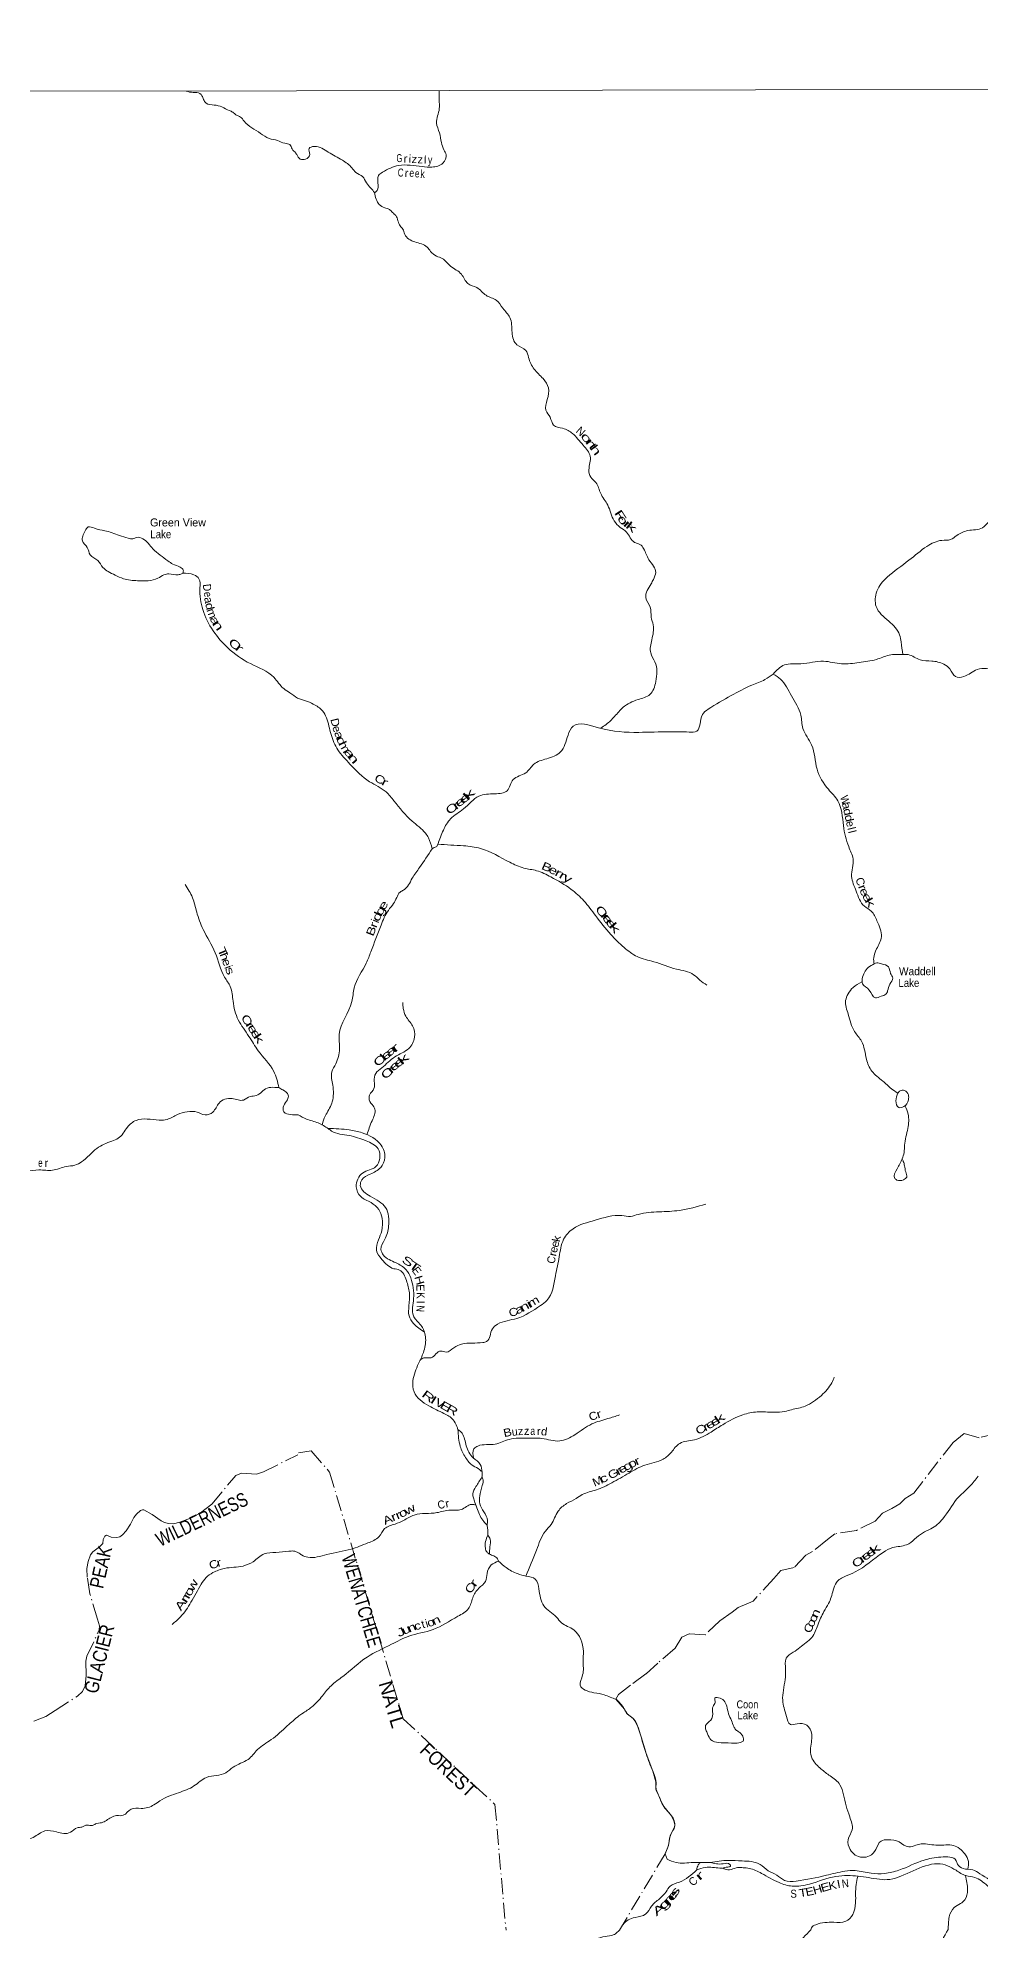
# Model space of a CAD drawing. Header units: feet. Extents: x 0 to 246606, y 183576 to 368785.
# Drawn here: x 24108 to 47654, y 321479 to 368785 of the extents above; entities that cross this region are included whole.
import ezdxf
from ezdxf.enums import TextEntityAlignment as Align

# ---------------------------------------------------------------- set-up
doc = ezdxf.new("R2010")
doc.units = ezdxf.units.FT
doc.header["$LTSCALE"] = 80
doc.linetypes.add('DOT_DASHED', pattern=[7.7, 5, -1.2, 0.3, -1.2])
for name, color, linetype, lineweight in [('39', 7, 'Continuous', 13), ('4', 7, 'Continuous', 13), ('41', 7, 'Continuous', 13), ('44', 7, 'DOT_DASHED', 13)]:
    doc.layers.add(name, color=color, linetype=linetype, lineweight=lineweight)

msp = doc.modelspace()

# ---------------------------------------------------------------- linework, layer by layer
at = {"layer": '39'}
msp.add_line((39782.97, 323384.68), (39830.89, 323253.97), dxfattribs=at)
for points in [[(27810.39, 367455.69), (27989.87, 367420.12), (28080.74, 367419.85), (28209.68, 367336.55), (28247.72, 367245.43), (28314.03, 367154.22), (28513.76, 367105.1), (28709.47, 367060.04), (28890.88, 366966.47), (28977.57, 366927.79), (29058.11, 366862.84), (29173, 366805.87), (29263.5, 366702.46), (29672.33, 366397.89), (29889.96, 366269.84), (30095.74, 366218.67), (30281.27, 366149.37), (30402.31, 366116.65), (30460.49, 366009.29), (30553.01, 365905.87), (30577.22, 365865.21)], [(34139.37, 367465.74), (34139.72, 367170.38), (34139.32, 367018.84), (34070.5, 366656.38), (34141.81, 366410.7), (34190.89, 366166.79), (34253.46, 365983.64), (34309.31, 365861.04), (34230.72, 365656.06), (33955.05, 365555.91), (33712.56, 365565.24), (33120.38, 365594.8), (32718.22, 365424.49), (32622.14, 365342.57), (32610.62, 365097.96), (32561.8, 364941.82), (32521.81, 364914.78)], [(30575.65, 365867.18), (30664.37, 365756.47), (30793.7, 365751.9), (30903.5, 365872.37), (30885.79, 366017.64), (31014.51, 366069.63), (31365.48, 365928.19), (31717.09, 365728.17), (31953.48, 365534.9), (32053.66, 365422.91), (32222.45, 365317.76), (32317.09, 365157.21), (32425.5, 365031.17), (32521.69, 364915.09)], [(54479.46, 365426.31), (54149.95, 365072.98), (53857.28, 364863.52), (53623.32, 364642.62), (53359.6, 364370.86), (53155.32, 363831.06), (52883.78, 363534.97), (52649.31, 363360.53), (52535.82, 363207.69), (52412.65, 363014.32), (52179.01, 362763.12), (52086.65, 362523.64), (51926.5, 362200.54), (51696.94, 362133.24), (51562.29, 361881.15), (51576.12, 361721.69), (51603.72, 361408.84), (51575.12, 361250.91), (51477.04, 361166.94), (51392.64, 360937.66), (51241.24, 360552.02), (51118.51, 360318.26), (51088.52, 360101.72), (50993.61, 359910.7), (50832.42, 359684.57), (50740.77, 359566.33), (50493.23, 359292.74), (50361.4, 359153.83), (50210.25, 358933.88), (50054.94, 358723.98), (49940.31, 358488.29), (49825.08, 358309.16), (49693.25, 358170.25), (49543.42, 358014.97), (49355.99, 357598.61), (49143.87, 357412.31), (48970.54, 357188.06), (48615.77, 357119.33), (48378.57, 357011.53), (48207.78, 356926.73), (48001.15, 356793.02), (47865.03, 356678.31), (47710.98, 356539.14), (47346.15, 356466.25), (47070.7, 356345.89), (46910.21, 356243.02), (46700.35, 356222.42), (46324.23, 356072.62), (45875.47, 355726), (45332.61, 355301.51), (45073.78, 354951.01), (45055.66, 354568.93), (45368.65, 354202.78), (45641.01, 353858.39), (45677.23, 353683.03), (45723.01, 353370.38)], [(32521.69, 364915.09), (32637.98, 364619.42), (32774.19, 364538.14), (32891.84, 364493.03), (32971.43, 364417.16), (33051, 364343.32), (33160.85, 364083.94), (33230.36, 364005.94), (33276.23, 363873.12), (33528.76, 363682.06), (33837.15, 363556.29), (33923.17, 363446.16), (34069.87, 363328.64), (34211.92, 363267.64), (34422.04, 363076.09), (34692.85, 362875.13), (34854.93, 362642.62), (35078.2, 362542.15), (35308.54, 362348.81), (35564.37, 362226.48), (35726.12, 362024.27), (35902.31, 361793.94), (35956.84, 361418.76), (36077.28, 361113.03), (36303.01, 360972.18), (36371.59, 360793.14), (36510.02, 360505.81), (36732.77, 360265.91), (36866.55, 360035.09), (36837.35, 359743.81), (36801.86, 359474.68), (36908.78, 359300.12), (36995.78, 359099.08), (37220.79, 359024.89), (37470.69, 358890.37), (37730.3, 358604.43), (37913.09, 358323.66), (37878.32, 357987.86), (37922.69, 357806.53), (38051.45, 357666.58), (38171.52, 357395.19), (38348.36, 357104.26), (38510.13, 356712.12), (38661.37, 356548.18), (38818.19, 356428.76), (39020.92, 356172.47), (39152.79, 356119.43), (39244.81, 356015.43), (39379.08, 355738.14), (39548.17, 355416.81), (39489.38, 355248.44), (39434, 355138.69), (39330.77, 354969.8), (39300.39, 354789.63), (39412.01, 354552.5), (39434.9, 354302.22), (39483.41, 354110.83), (39449.05, 353736.65), (39422.27, 353409.02), (39527.71, 353183.94), (39549.13, 352693.21), (39401.1, 352370.25), (39105.55, 352241.58), (38729.88, 352049.36), (38520.23, 351820.65), (38306.25, 351620.18), (38177.93, 351530.64)], [(27729.15, 355405.07), (27741.54, 355481.89), (27665.06, 355552.9), (27481.57, 355628.27), (27358.69, 355711.55), (26984.18, 356014), (26732.66, 356263.5), (26575.27, 356296.32), (26480.24, 356262.21), (26367.21, 356274.68), (26145.34, 356346.11), (25780.28, 356464.48), (25522.02, 356523.89), (25368.69, 356560.74), (25293.63, 356463.88), (25220.04, 356211.28), (25342.62, 356043.05), (25414.68, 355864.86), (25605.99, 355718.68), (25734.61, 355546.39), (25863.48, 355442.87), (26040.86, 355353.36), (26246.5, 355263.77), (26601.72, 355214.19), (27108.78, 355277.44), (27258.5, 355359.92), (27383.78, 355383.83), (27615.93, 355364.95), (27696.78, 355386.96), (27729.15, 355405.07)], [(27729.22, 355405.53), (28007.65, 355361.79), (28134.52, 355262.31), (28157.94, 355033.7), (28230.72, 354491.45), (28487.32, 353964.85), (28853.31, 353537.03), (29419.32, 353140.99), (30005.71, 352799.5), (30251.06, 352515.63), (30408.18, 352407.98), (30595.54, 352280.76)], [(45723.01, 353370.38), (45379.8, 353352.29), (45059.77, 353245.56), (44630.33, 353169.91), (44190.35, 353134.54), (43741.19, 353202.11), (43176.3, 353137.01), (42764.53, 353108.03), (42482.16, 352880.51)], [(50530.41, 353372.31), (50120.2, 353210.83), (49846.32, 353132.93), (49587.18, 352998.61), (49431.27, 352845.28), (49134.52, 352827.73), (48880.86, 352935.94), (48699.98, 352851.01), (48439.15, 352686.38), (48183.23, 352816.78), (48026.28, 352948.33), (47581.42, 352991.7), (47243.92, 352818.1), (47035.87, 352817.73), (46894.45, 353008.05), (46745.7, 353127.56), (46443.87, 353206.93), (46152.66, 353237.93), (45856.37, 353365.85), (45722.61, 353370.36)], [(42482.16, 352880.51), (42277.6, 352742.78), (41949.83, 352603.64), (41433.52, 352341.1), (40857.43, 352001.09), (40715.46, 351866.11), (40570.41, 351454.28), (40380.77, 351431.89), (39889.85, 351438.37), (39124.43, 351423.5), (38119.28, 351537.21), (37480.55, 351576.33), (37355.67, 351354.66), (37168.3, 350932.25), (36822.69, 350762.59), (36496.95, 350623.47), (36299.27, 350409.05), (35983.91, 350243.78), (35835.4, 349965.27), (35527.18, 349886.96), (35129.86, 349829.86), (34747.5, 349508.25), (34418.86, 349262.01), (34242.12, 348979.13), (34107.23, 348632.66)], [(42482.16, 352880.51), (42667.36, 352751.31), (42938.46, 352336.19), (43171.89, 351853.96), (43226.01, 351517.16), (43442.51, 351107.47), (43578.28, 350502.89), (43860.42, 349998.99), (44097.79, 349714.81), (44237.8, 349092.1), (44368.68, 348566.26), (44477.03, 348258.37), (44443.34, 347821.56), (44556.35, 347455.13), (44760.38, 347077.62), (44933.41, 346954.35), (45075.41, 346709.48), (45184.71, 346312.7), (45066.78, 346008.27), (44994.42, 345787.21), (45002.1, 345635.76)], [(30595.54, 352280.76), (30990.46, 352130.04), (31220.53, 351960.95), (31319.33, 351790.34), (31434.97, 351367.37), (31604.68, 350987.45), (31907.46, 350631.29), (32399.01, 350190.42), (32809.8, 349934.5), (33006.14, 349708.45), (33459.97, 349206.53), (33792.5, 348901.22), (33866.43, 348788.92), (33960.27, 348515.21)], [(33960.27, 348515.21), (33646.16, 348044.87), (33463.23, 347774.04), (33244.2, 347478.55), (33157.86, 347431.09), (33074.5, 347292.73), (32997.34, 347142.33), (32865.84, 346973.12), (32685.97, 346605.34), (32428.52, 345937.64), (32314.39, 345655.48), (32014.01, 345035.78), (31955.08, 344691.62), (31636.65, 343871.68), (31646.63, 343506.09), (31551.64, 343135.25), (31456.81, 342936.15), (31476.55, 342603), (31464.82, 342190.68), (31314.68, 341875.78), (31229.96, 341676.8), (31215.34, 341601.29)], [(34105.58, 348629.99), (34062.8, 348560.84), (34010.46, 348544.08), (33960.27, 348515.21)], [(34105.58, 348629.99), (34423.89, 348605.41), (34747.29, 348586.9), (35170.19, 348519.03), (35899.05, 348175.85), (36252.09, 348030.4), (36569.93, 347965.36), (36929.15, 347807.85), (37437.47, 347498.5), (37749.59, 347213.16), (38044.45, 346842.77), (38425.24, 346370.31), (38755.95, 346046.8), (39083.62, 345818.21), (39501.14, 345687.64), (40066.68, 345504.23), (40494.38, 345365.69), (40653.4, 345230.13), (40822.4, 345104.78)], [(27792.38, 347618.17), (27970.93, 347290.01), (28076.68, 346931.71), (28240.7, 346492.35), (28539.52, 345913.03), (28775.62, 345301.54), (28916.13, 345066.52), (28985.52, 344704.29), (29117.12, 344232.66), (29382.21, 343823.34), (29613.15, 343464.68), (30001.04, 342947.8), (30132.87, 342542.91)], [(45002.1, 345635.76), (44859.68, 345543.2), (44709.15, 345264.66), (44716.55, 345139.48), (44881.87, 344981.76), (45035.49, 344783.5), (45178.46, 344825.55), (45299.12, 344875.43), (45342.63, 344962.82), (45399.42, 345129.15), (45472.54, 345279.51), (45416.73, 345398.07), (45360.4, 345565.12), (45192, 345633.9), (45070.53, 345658.77), (45002.1, 345635.76)], [(44699.79, 345183.21), (44477.16, 345047.82), (44355.71, 344882.77), (44292.86, 344716.36), (44357.08, 344379.68), (44515.28, 343943.06), (44689.56, 343702.6), (44813.56, 343253.46), (44948.08, 342953.96), (45219.39, 342706.54), (45437.59, 342515.08), (45596.34, 342403.76)], [(32331.87, 341369.37), (32459.74, 341713.17), (32529.32, 342004.92), (32490.1, 342083.27), (32389.51, 342233.65), (32398.28, 342357), (32505.64, 342517.85), (32515.76, 342703.85), (32550.1, 342892.15), (32700.06, 343035.31), (33028.37, 343311.85), (33375.59, 343519.92), (33520.01, 343802.42), (33472.56, 344082.73), (33300.24, 344329.26), (33239.63, 344518.49), (33225.86, 344671.89)], [(30132.87, 342542.91), (29761.14, 342489.39), (29633.52, 342374.48), (29492.02, 342332.42), (29415.24, 342320.51), (29249.35, 342232), (28960.73, 342269.24), (28635.22, 342154.91), (28480.96, 341930.86), (28284.84, 341860.64), (28087.19, 341927.96), (27840.87, 341936.77), (27598.33, 341872.75), (27341.44, 341748.11), (27141.47, 341730.49), (26561.91, 341722.06), (26345.25, 341552.8), (26118.1, 341274.35), (25958.33, 341204.03), (25584.12, 341023.09), (25201.28, 340684.43), (25033.39, 340601.99), (24815.2, 340570.27), (24475.62, 340476.2), (24136.41, 340483.25), (23829.41, 340461.9), (23611.29, 340452.42), (23349.69, 340137.67), (23102.68, 339952.32), (22983.74, 340007.27), (22976.4, 340215.61), (22794.92, 340286.93), (22562.77, 340305.81), (22067.45, 340135.34), (21683.36, 340015.11)], [(30610.53, 341862.74), (30422.02, 341867.57), (30257.93, 341935.79), (30250.42, 342093.57), (30343.82, 342238.92), (30366.45, 342356.16), (30225.55, 342483.99), (30132.87, 342542.91)], [(45596.34, 342403.76), (45549.91, 342213.3), (45622.4, 342046.44), (45743.39, 342066.01), (45860.71, 342239.1), (45859.4, 342360.32), (45761.24, 342472.33), (45658.32, 342463.07), (45596.34, 342403.76)], [(45772.12, 342095.27), (45854.47, 341879.39), (45846.17, 341523.68), (45765.87, 341100.48), (45753.64, 340922.54), (45706.91, 340760.36)], [(30610.53, 341862.74), (30821.06, 341756.95), (31110.97, 341659.27), (31371.08, 341514.76)], [(31361.68, 341519.98), (31890.52, 341486.39), (32212.48, 341413.31), (32688.52, 341099.56), (32778.63, 340797.52), (32674.29, 340543.76), (32415.46, 340381.16), (32202.89, 340237.28), (32166.05, 340093.41), (32415.37, 339825.53), (32798.16, 339543.02), (32871.84, 339077.14), (32778.38, 338750.77), (32680.09, 338499.1), (32740.18, 338358.35), (33059.44, 338159.98), (33303.61, 337995.09), (33486.27, 337538.54), (33497.26, 337267.92), (33493.82, 336835.5), (33549.35, 336743.19), (33739.7, 336511.01), (33768.83, 336432.54)], [(33768.83, 336432.54), (33495.9, 336641.56), (33382.71, 336836.24), (33382.09, 337082.73), (33390.67, 337412.17), (33316.64, 337722.47), (33146.2, 337981.15), (33000.39, 338015.84), (32707.03, 338246.85), (32569.26, 338473.58), (32620.95, 338738.85), (32699.38, 338959.99), (32708.07, 339279.32), (32624.91, 339498.6), (32435.26, 339666.14), (32175.06, 339818.72), (32065.39, 340061.94), (32223.28, 340407.24), (32556.89, 340566.65), (32651.62, 340773.83), (32610.69, 341011.78), (32309.58, 341212.38), (31883.96, 341344.88), (31448.48, 341455.04), (31371.08, 341514.76)], [(45707.38, 340759.21), (45576.29, 340508.32), (45516.11, 340281.33), (45571.19, 340231.45), (45738.76, 340239.44), (45820.87, 340305.04), (45793.23, 340434.04), (45765.32, 340587.27), (45733.88, 340693.99), (45706.91, 340760.36)], [(40802.4, 339631.06), (40139.53, 339471.9), (39634.9, 339437.81), (39110.4, 339373.18), (38917.03, 339322.47), (38702.68, 339344.25), (38035.34, 339225.44), (37484.12, 339015.03), (37246.59, 338749.64), (37136.18, 338309.92), (37040.22, 337840.07), (36828.71, 337221.38), (36664.46, 337092.2), (36076.04, 336772.26), (35596.79, 336631.38), (35464.77, 336510.65), (35322.71, 336195.84), (35230.07, 336170.53), (34697.22, 336130.05), (34504.26, 336040.95), (34307.5, 335929.58), (34173.89, 335956.33), (34055.47, 335886.27), (33937.32, 335789.95), (33755.57, 335785.84), (33655.79, 335724.09)], [(33768.83, 336432.54), (33796.8, 336273.25), (33742, 335921.05), (33621.74, 335644.88), (33480.97, 335210.88), (33510.19, 334934.41), (33877.52, 334587.07), (34255.29, 334395.43), (34485.22, 334240.48), (34577.95, 334069.8), (34602.97, 333997.36)], [(36300.27, 330328.29), (36568.47, 330981.16), (36791.65, 331454.5), (36933.25, 331623.83), (37109.49, 331953.17), (37321.57, 332143.52), (37556.53, 332271.49), (37713.05, 332368.26), (38063.25, 332487.45), (38447.19, 332661.59), (38880.87, 332907.02), (39278.7, 333105.56), (39733.64, 333252.23), (39937.76, 333430.36), (40147.51, 333648.96), (40514.17, 333740.06), (40930.24, 333932.75), (41221.17, 334115.92), (41725.52, 334364.18), (42084.32, 334434.98), (42500.53, 334425.63), (42770.98, 334446.92), (42940.21, 334489.28), (43278.61, 334578.03), (43685.77, 334847.4), (43945, 335161.54), (44010.09, 335307.76)], [(34602.97, 333997.36), (34664.07, 333573.76), (34796.37, 333292.41), (34984.38, 333090.51), (35153.14, 332987.38), (35212.39, 332925.43)], [(35212.39, 332925.43), (35163.83, 333120.86), (34986.29, 333288.53), (34811.36, 333589.59), (34709.05, 333899.57), (34602.97, 333997.36)], [(35001.35, 333270.25), (35006.08, 333515.06), (35102.31, 333582.84), (35536.12, 333628.24), (35884.3, 333747.41), (36350.57, 333779.04), (36702.14, 333770.96), (37147.19, 333709.41), (37527.3, 333865.32), (37954.66, 334134.92), (38353.2, 334266.79), (38641.06, 334359)], [(35201.62, 332800.03), (35054.63, 332568.01), (34975.81, 332383.24), (34990.95, 332290.47), (35030.58, 332173.74), (35097.14, 331994.68), (35249.88, 331691.34), (35333.62, 331605.43)], [(35333.53, 331605.52), (35344.55, 331716.68), (35251.25, 331939.88), (35156.24, 332134.77), (35152.07, 332334.75), (35213.93, 332594.09), (35228.26, 332763.97), (35201.82, 332800.95)], [(35212.39, 332925.43), (35212.82, 332885.02), (35213.17, 332852.7), (35201.62, 332800.03)], [(47608.02, 332829.61), (47394.6, 332576.61), (47066.84, 332249.57), (46718.57, 331762.66), (46422.32, 331510.74), (46211.33, 331407.29), (45814.52, 331113.79), (45471.88, 331043.17), (45226.74, 330923.17), (44531.05, 330434.29), (44287.75, 330330.46), (44063.23, 330170.28), (43982.48, 329977.41), (43866.88, 329644.72), (43749.84, 329445.37), (43597.94, 329106.2), (43445.72, 328797.33), (43303.68, 328668.41), (42985.08, 328428.35), (42808.95, 328276.81), (42791.77, 327995.76), (42780.34, 327743.07), (42719.25, 327225.12), (42814.45, 326824.14), (42913.57, 326623.23), (43081.07, 326637.28), (43319.77, 326605.68), (43445.47, 326374.77), (43413.37, 325978.39), (43460.12, 325762.73), (43683.05, 325506.68), (43903.02, 325337.47), (44151.86, 325114.03), (44235.34, 324864.46), (44394.76, 324314.7), (44454.83, 323988.07), (44354.45, 323742.44), (44407.61, 323494.53), (44532.31, 323356.55), (44890.08, 323334.4), (45043.91, 323493.77), (45176.95, 323707.45), (45352.37, 323737.75), (45627.66, 323684.35), (45869.37, 323559.84), (46050.67, 323606.37), (46183.69, 323634.17), (46602.19, 323600.59), (46988.04, 323596.95), (47271.11, 323384.02), (47362.01, 323195.14), (47346.08, 323003.92)], [(35055.51, 332105.26), (34948.32, 332122.28), (34685.1, 331991.96), (34416.56, 331980.79), (34079.92, 331916.3), (33514.95, 331857.27), (33245.72, 331722.84), (33034.6, 331631.51), (32773.23, 331517.38), (32629.96, 331315.7), (32354.9, 331158.98), (31936.4, 331004.65), (31329.81, 330872.4), (30851.85, 330800.23), (30699.72, 330859.09), (30622.72, 330915.98)], [(35354.47, 331357.15), (35295.59, 331196.85), (35291.33, 331029.1), (35332.83, 330926.54), (35395.96, 330878.77)], [(35333.62, 331605.43), (35350.95, 331496.52), (35355.55, 331444.04), (35354.47, 331357.15)], [(35395.96, 330878.77), (35404.09, 331062.73), (35408.13, 331250.68), (35354.47, 331357.25)], [(27462.21, 329121.14), (27670.87, 329312.68), (27934.67, 329675.96), (28190.7, 330128.26), (28310.42, 330293.76), (28484.52, 330416.63), (28769.61, 330522.99), (29234.25, 330582.31), (29485.03, 330690.8), (29764.37, 330884.15), (30055.28, 330921.73), (30378.47, 330951.12), (30495.61, 330956.85), (30622.72, 330915.98)], [(35619.73, 330706.98), (35439.24, 330610.54), (35332.5, 330393.12), (35292.17, 330198.69), (35124.35, 330025.02), (34975.41, 329786.91), (34869.23, 329516.97), (34604.64, 329326.02), (33982.02, 328993.56), (33377.81, 328826.99), (32947.69, 328626.05), (32335.04, 328305.83), (31726.16, 327821.99), (31433.73, 327590.31), (31222.28, 327341.38), (30948.6, 327057.39), (30724.06, 326899.23), (30629.87, 326839.05)], [(35395.96, 330878.77), (35444.68, 330857.11), (35552.29, 330805.81), (35622.06, 330703.57)], [(35622.06, 330703.57), (35809.63, 330542.07), (36096.07, 330391.81), (36302.79, 330327.51)], [(36302.79, 330327.51), (36537.91, 330253.43), (36627.34, 330014.03), (36753.14, 329585.11), (37065.2, 329305.83), (37196, 329163.88), (37496.85, 328987.52), (37738.99, 328446.8), (37733.5, 328206.3), (37721.07, 327858.63), (37659.17, 327603.34), (38002.57, 327415.34), (38261.68, 327363.77), (38411.83, 327300.84), (38555.77, 327255.74)], [(38555.77, 327255.74), (38762.37, 327011.9), (38828.26, 326895.47), (38993.34, 326759.98), (39115.04, 326524.98), (39307.66, 325892.77), (39480.23, 325436.1), (39558.01, 325152.11), (39553.54, 325004.56), (39638.47, 324807.53), (39698.72, 324652.65), (39942.49, 324336.22), (40023.97, 324084.59), (39913.38, 323848.95), (39857.72, 323577.56), (39784.98, 323390.84), (39782.97, 323384.68)], [(41720.88, 326330.69), (41728.28, 326205.5), (41662.02, 326168.37), (41361.1, 326162.89), (40927.99, 326240.75), (40841.62, 326383.21), (40802.12, 326487.82), (40790.87, 326594.77), (40920.77, 326725.58), (40968.87, 326948.39), (40967.88, 327041.32), (41023.32, 327145), (41028.71, 327207.7), (41025.84, 327286.46), (41112.67, 327289.48), (41246.73, 327220.31), (41320.94, 327081.75), (41367.46, 326888.32), (41439.99, 326717.41), (41500.17, 326568.59), (41547.47, 326490.33), (41632.95, 326430.7), (41694.17, 326372.81), (41720.88, 326330.69)], [(19397.61, 326377.83), (19462.32, 325835.6), (19586.18, 325459.05), (19757.08, 325252.26), (19808.97, 325080.19), (19842.5, 324855.59), (20019.64, 324699.34), (20547.83, 324455.1), (20962.87, 324195.01), (21716.47, 323741.79), (22132.03, 323627.32), (22321.7, 323586.32), (22531.73, 323593.8), (22897.36, 323633.18), (23200.17, 323610.05), (23640.67, 323695.74), (23992.39, 323797.86), (24283.74, 323960.84), (24570.39, 323935.73), (24923.73, 323926.61), (25089.71, 324041.41), (25208.91, 324057.24), (25342.36, 324107.42), (25469.53, 324094.91), (25548.42, 324135.13), (25701.99, 324165.02), (25938.72, 324299.84), (26076.18, 324341.92), (26243.82, 324351.54), (26436.2, 324506.71), (26686.64, 324522.16), (27010.04, 324612.24), (27159.83, 324714.95), (27624.98, 324915.85), (28009.24, 325084.62), (28325, 325298.09), (28801.95, 325411.98), (28986.22, 325555.04), (29360.46, 325746.09), (29595.57, 325992.15), (29941.76, 326243.96), (30340.77, 326586.63), (30629.87, 326839.05)], [(39830.89, 323253.97), (40054, 323169.66), (40486.26, 323170.59), (40700.38, 323171.03), (40908.58, 323171.92)], [(40659.98, 323170.57), (40610.12, 323111.4), (40571.07, 322985.68)], [(40908.58, 323171.92), (41231.98, 323138.76), (41401.83, 323122.53), (41416.4, 323082.29), (41347.99, 323057.26), (41239.23, 323027.72), (41257.54, 323015.81), (41439.53, 322997.69), (41592.53, 323045.93), (41729.94, 323041.44), (41887.69, 323023.05), (42192.04, 322897.24), (42628.8, 322667.89), (42959.01, 322578.75), (43388.7, 322632.18), (44049.22, 322821.63), (44341.88, 322843.18), (44867.6, 322794.67), (45399.35, 322748.26), (45673.19, 322830.21), (46286.54, 323085.78), (46590.98, 323139.8), (46839.97, 323090.13), (47051.28, 322975.37), (47297.12, 322842.83), (47519.81, 322796.9), (47839.16, 322590.44), (48351.41, 322291.24), (48782.61, 322203.26), (49103.92, 322190.79), (49303.42, 322235.52), (49442.78, 322237.12), (49669.43, 322199.32), (49909.54, 322224.3), (50059.34, 322193.7), (50313.41, 322047.11), (50599.17, 321959.47), (50898.92, 321886.14), (51174.73, 321784.25), (51536.41, 321774.27), (51690.04, 321763.91), (51861.59, 321778.01), (52210.09, 321678.97), (52413.15, 321580.28), (52518.63, 321508.85)], [(40911.3, 323171.64), (41360.35, 323223.08), (41707.92, 323210.91), (42153.26, 323123.09), (42356.94, 322965.82), (42570.23, 322855.12), (42761.52, 322723.97), (43056.61, 322707.16), (43810.54, 322851.21), (44272.02, 322953.5), (44534.45, 322968.64), (44933.1, 322902.51), (45264.44, 322896.22), (45625.13, 322979.17), (46252.66, 323230.87), (46672.01, 323306.41), (47056.8, 323213.85), (47090, 323131.39), (47230.58, 323019.86), (47469.32, 322984.22), (47648.07, 322891.31), (48118.04, 322579.5), (48425.19, 322380.99), (48783.22, 322334.6), (49249.02, 322410.67), (49593.72, 322477.27), (49992.59, 322390.94), (50649.95, 322121.69), (51036.83, 322023.1), (51526.23, 321970.14), (51829.95, 321902.91), (52151.78, 321841.96), (52490.03, 321756.95), (52604.28, 321651.18), (52705.46, 321509.93)], [(40571.07, 322985.68), (40138.01, 322681.67), (39908.81, 322582.05), (39805.32, 322437.4), (39639.55, 322261.74), (39441.55, 322077.61), (39302.23, 321884.07), (39030.47, 321796.08), (38729.98, 321623.5), (38690.2, 321559.4), (38640.6, 321479.76)], [(40571.07, 322985.68), (40786.53, 323048.78), (41148.24, 323029.97), (41239.78, 323024.47)], [(44593.61, 322818.56), (44552.37, 322617.28), (44541.04, 322166.59), (44469.48, 321870.77), (44295.57, 321701.07), (43998.9, 321675.43), (43549.09, 321615.71), (43438.83, 321537.66), (43419.85, 321485.72)], [(47286.42, 322846.98), (47339.35, 322483.67), (47271.29, 322238.4), (47161.22, 322142.18), (47002.7, 322043.37), (46881.95, 321813.66), (46861.47, 321651.79), (46852.48, 321496.71)], [(35915.04, 319564.55), (36040.87, 319641.7), (36150.59, 319555.65), (36324.37, 319556.84), (36472.26, 319794.02), (36679.03, 319991.23), (36884.94, 320020.9), (37017.72, 320106.59), (37142.61, 320454.63), (37258.42, 320655.26), (37384.71, 320801.45), (37539.04, 320984.18), (37822.9, 321137.51), (38223.85, 321309.81), (38451.92, 321349.72), (38568.71, 321409.05), (38640.6, 321479.76)], [(43419.85, 321485.72), (43065.16, 321096.64), (42696.58, 320629.86), (42299.78, 320152.79), (42130.88, 319741.87), (42015.75, 319442.34), (41779.81, 319081.43), (41709.16, 318780.19), (41607.47, 318293.02), (41563.33, 317957.64), (41613.29, 317457.39), (41461.52, 316616.64), (41360.79, 316282.89), (41208.27, 315839.79), (41022.51, 315237), (40940.55, 314818.6), (40969.31, 314461.52), (40925.48, 313791.06), (40929.78, 313173.42), (40770.29, 312861.47), (40773.63, 312671.75), (40862.79, 312347.38), (40820.58, 312024.13), (40815.8, 311840.41), (40769.86, 311182.05), (40717.79, 310533.74), (40808.52, 310273.97), (40769.48, 309785.22), (40729.35, 308874.59), (40820.77, 308513.89), (41035.07, 308210.56), (41016.1, 307742.13), (41131.57, 307411.88), (41050.52, 307152.95), (40941.6, 306833.28), (40875.87, 306116.25), (40833.98, 305746.57), (40784.02, 305376.84), (40767.56, 305128.44), (40779.66, 304841.89), (40693.26, 304479.99), (40866.55, 303972.5), (40902.53, 303738.59), (40821.51, 303475.63), (40883.07, 303050.14), (41018.56, 302746.27), (41066.7, 302508.41), (41033.59, 302039.88), (41018.01, 301664.33), (40894.58, 301108.39), (40916.64, 300842.09), (40996.62, 300384.43), (40985.97, 299881.74), (40964.07, 299544.5), (40959.33, 299064.05), (40882.56, 298770.84), (40434.89, 298055.24), (40358.06, 297770.1), (40328.53, 297368.21), (40343.08, 297019.1), (40338.69, 296778.86), (40378.96, 296510.67), (40317.5, 296050.03), (40234.71, 295460.05), (40232.85, 295147.16), (40220.22, 294929.07)], [(46852.48, 321496.71), (46549.98, 320958.99), (46024.82, 320053.11), (45752.16, 319451.74), (45399.37, 318748.9), (45392.19, 318619.66), (45536.93, 318436.96), (45801.78, 318129.94), (45979.51, 317563.94), (46136, 317435.83), (46121.76, 317159.19), (45916.02, 316814.63), (45871.02, 316602.38)]]:
    msp.add_spline(points, degree=3, dxfattribs=at)
at = {"layer": '4'}
for points in [[(0, 367439.54), (30573.51, 367460.56), (61146.96, 367523.65), (91720.3, 367628.78), (122293.47, 367775.98), (152869.71, 367965.22), (183439.05, 368196.52), (214011.34, 368469.87), (244583.23, 368785.28)], [(0, 183577.08), (0, 367439.54), (30573.51, 367460.56), (61146.96, 367523.65), (91720.3, 367628.78), (122293.47, 367775.98), (152869.71, 367965.22), (183439.05, 368196.52), (214011.34, 368469.87), (244583.23, 368785.28)]]:
    msp.add_lwpolyline(points, dxfattribs=at)
at = {"layer": '44'}
msp.add_line((39782.97, 323384.68), (38640.6, 321479.76), dxfattribs=at)
for points in [[(48067.18, 333898.73), (47629.35, 333788.81), (47255.85, 333891.43), (46976.16, 333672.38), (45996.2, 332406.42), (45782.14, 332268.8), (45646.53, 332138.15), (45448.35, 332022.91), (45213.96, 331905.23), (45030.72, 331705.44), (44561.92, 331472.11), (44023.17, 331387.25), (43839.33, 331247.97), (43463.84, 330945.11), (43297.67, 330850.41), (43002.74, 330544.44), (42675.3, 330470.07), (42502.13, 330270.4), (41978.26, 329703.6), (41611.36, 329548.09), (41453.47, 329431.3), (41151.66, 329209.97), (40786.67, 328862.85), (40379.71, 328888.44), (40201.32, 328807.72), (40028.96, 328527.36), (39601.78, 328157.34), (39298.48, 327883.55), (38914.67, 327606.82), (38613.02, 327369.36), (38554.5, 327256.14)], [(24007.49, 326707.8), (24309.58, 326820.74), (24538.69, 326971.87), (25097.1, 327328.9), (25222.5, 327448.13), (25292.31, 327587.74), (25316.98, 327843.61), (25310.06, 328203.81), (25335.49, 328324.8), (25642.15, 328987.57), (25650.62, 329091.24), (25600.79, 329255.36), (25410.32, 329885.04), (25341.33, 330305.79), (25333.36, 330521.54), (25365.78, 330697.32), (25422.64, 330862.87), (25484.57, 330935.05), (25652.03, 331063.04), (25728.76, 331149.22), (25743.09, 331243.25), (25778.64, 331324.8), (25826.62, 331351.42), (25936.4, 331302.32), (26083.95, 331291.38), (26157.75, 331314.47), (26219.22, 331358.85), (26317.43, 331463.65), (26424.42, 331627.24), (26502.97, 331793.61), (26570.87, 331882.49), (26671.99, 331970.62), (26724.62, 331989.92), (26757.14, 331984.44), (26961.71, 331869.34), (27192.43, 331710.4), (27273.79, 331669.13), (27368.9, 331642.84), (27493.52, 331639.64), (27657.76, 331678.24), (27926.32, 331782.04), (28174.4, 331912.15), (28452.47, 332131.87), (29051.78, 332842.12), (29195.71, 332900.11), (29570.3, 332880.43), (29744.13, 332938.79), (30606.08, 333364.13)], [(30620.35, 333408.86), (30935.44, 333465.9), (31397.81, 332932.62), (33237.23, 326764.97), (35529.76, 324620.79), (35806.24, 321475.03)], [(38554.5, 327256.14), (38768.61, 327003.99), (38801.83, 326942.65), (38841.98, 326879.34), (38973.56, 326783), (39026.85, 326709.06), (39102.68, 326559.09), (39180.72, 326311.52), (39306.68, 325895.55), (39474.2, 325452.88), (39551.08, 325183.26), (39552.79, 325075.48), (39558.28, 324992.17), (39680.79, 324697.33), (39749.61, 324567.17), (39942.26, 324336.6), (40002.49, 324216.33), (40025.13, 324118.43), (40017.25, 324054.86), (39941.23, 323914.71), (39911.99, 323843.4), (39863.63, 323595.53), (39782.97, 323384.68)]]:
    msp.add_lwpolyline(points, dxfattribs=at)

# ---------------------------------------------------------------- texts
at = {"layer": '41'}
for s, rotation, width, p in [('G', 1.32, 0.7, (33144.11, 365679.07)), ('y', 357.975, 0.8, (33906.42, 365635.7)), ('C', 358.32, 0.75, (33171.08, 365317.91)), ('e', 356.965, 0.8, (33446.84, 365308.98)), ('e', 357.618, 0.75, (33583.24, 365296.01)), ('k', 358.975, 0.85, (33719, 365284.97)), ('o', 309.861, 1.8, (37739.66, 358721.19)), ('r', 308.58, 2, (37830.55, 358610.95)), ('t', 307.573, 1.7, (37898.8, 358515.72)), ('h', 306.041, 1.75, (37967.42, 358423.41)), ('F', 302.589, 1.85, (38580.96, 356787.46)), ('o', 305.731, 1.65, (38645.48, 356674.24)), ('r', 317.368, 2.15, (38782.23, 356550)), ('k', 322.525, 1.95, (38878.43, 356477.55)), ('D', 276.948, 0.95, (28240.09, 355030.41)), ('e', 276.948, 0.9, (28259.33, 354859.52)), ('a', 280.34, 1.05, (28277.29, 354712.1)), ('d', 282.34, 1.2, (28307.44, 354553.56)), ('m', 290.061, 1.1, (28361.97, 354365.48)), ('a', 297.816, 1.5, (28444.23, 354173.21)), ('n', 303.533, 1.7, (28531.41, 354042.09)), ('C', 319.248, 1.6, (28963.73, 353547.49)), ('r', 322.457, 1.95, (29084.11, 353454.22)), ('D', 283.53, 1.1, (31442.03, 351646.85)), ('e', 284.398, 1.05, (31482.99, 351483.34)), ('a', 291.746, 1.35, (31541.98, 351320.73)), ('d', 294.746, 1.5, (31601.69, 351169.19)), ('m', 299.791, 1.3, (31685.24, 351007.74)), ('a', 310.204, 1.95, (31822.97, 350829.88)), ('n', 310.204, 1.95, (31914.61, 350716.22)), ('C', 330.834, 1.3, (32604, 350164.11)), ('r', 332.87, 1.55, (32736.91, 350092.97)), ('C', 36.084, 1.5, (34500.31, 349439.54)), ('r', 35.786, 1.85, (34618.28, 349523.21)), ('e', 39.505, 1.8, (34722.34, 349615.21)), ('e', 42.505, 1.95, (34837.57, 349709.26)), ('k', 42.505, 2.2, (34946.27, 349796.34)), ('W', 286.311, 0.9, (44184.72, 349703.29)), ('a', 284.22, 1.15, (44218.04, 349565.98)), ('d', 281.947, 1.2, (44249.46, 349415.1)), ('d', 282.363, 1.2, (44283.36, 349257.91)), ('B', 336.693, 1.4, (36786.19, 347965.2)), ('e', 333.606, 1.4, (36943.01, 347890.28)), ('r', 331.719, 1.6, (37067.28, 347824.38)), ('r', 329.533, 1.65, (37173.98, 347766.11)), ('y', 329.533, 1.6, (37297.7, 347693.2)), ('C', 286.657, 1.05, (44565.76, 347666.65)), ('r', 290.74, 1.35, (44621, 347517.58)), ('e', 293.486, 1.3, (44668.87, 347396.9)), ('e', 297.134, 1.4, (44743.25, 347254.45)), ('k', 301.317, 1.7, (44818.23, 347119.08)), ('i', 67.222, 1.05, (32625.79, 346671.18)), ('d', 64.813, 1.55, (32671.81, 346777.49)), ('g', 61.862, 1.55, (32746.99, 346916.02)), ('e', 59.427, 1.5, (32821.58, 347051.8)), ('C', 308.499, 1.55, (38113.1, 346885.66)), ('r', 308.769, 2, (38205.72, 346778.48)), ('e', 308.769, 1.8, (38271.86, 346687.37)), ('B', 68.952, 1.35, (32529.82, 346422.32)), ('r', 68.952, 1.35, (32588.92, 346575.91)), ('e', 308.967, 1.8, (38355.13, 346584.2)), ('k', 308.967, 2, (38444.72, 346476.69)), ('T', 292.72, 1.5, (28634.7, 345892.84)), ('h', 290.993, 1.3, (28679.85, 345783.27)), ('e', 289.993, 1.2, (28733.76, 345639.19)), ('s', 291.162, 1.45, (28814.82, 345430.16)), ('C', 302.803, 1.4, (29245.04, 344181.85)), ('r', 302.803, 1.75, (29326.93, 344054.79)), ('e', 303.054, 1.6, (29395.84, 343951.08)), ('e', 303.054, 1.6, (29472.33, 343831.53)), ('k', 302.776, 1.8, (29545.31, 343717.8)), ('e', 39.659, 1.8, (32878.56, 343291.58)), ('a', 39.659, 1.9, (32985.85, 343380.52)), ('r', 39.288, 2, (33097.28, 343464.96)), ('C', 39.144, 1.55, (32704.74, 343142.28)), ('l', 40.555, 1.65, (32798.01, 343224.42)), ('C', 39.144, 1.55, (32893.41, 342827.43)), ('r', 40.555, 2.05, (32997.77, 342929.96)), ('e', 39.659, 1.8, (33084.57, 343015.02)), ('e', 39.659, 1.8, (33188.63, 343099.46)), ('k', 39.288, 2.05, (33300.02, 343180.05)), ('e', 0.877, 0.75, (24172.86, 340563.61)), ('k', 78.57, 1.15, (37165.3, 338746.43)), ('e', 74.57, 1.1, (37125.5, 338609.09)), ('S', 327.83, 1.6, (33299.62, 338116.02)), ('C', 78.467, 0.95, (37035.52, 338216.77)), ('r', 77.246, 1.15, (37065.21, 338361.92)), ('T', 326.03, 1.8, (33465.05, 337986.58)), ('H', 286.656, 1.2, (33546.73, 337698.66)), ('K', 271.602, 0.9, (33575.14, 337344.95)), ('m', 30.822, 1.3, (36541.53, 337112.01)), ('N', 266.994, 0.85, (33567.96, 337021.35)), ('C', 22.053, 1.15, (36024.35, 336837.7)), ('a', 26.55, 1.45, (36178.69, 336912.98)), ('n', 28.972, 1.55, (36312.49, 336982.54)), ('i', 28.972, 1.25, (36426.17, 337041.57)), ('R', 322.826, 1.65, (33806.11, 334743.44)), ('I', 327.74, 1.8, (33946.02, 334649.25)), ('V', 333.342, 1.35, (34113.99, 334557.74)), ('E', 330.814, 1.6, (34255.21, 334481.93)), ('R', 330.274, 1.45, (34414.33, 334393.9)), ('B', 12.459, 1.2, (35867.09, 333825.53)), ('a', 359.327, 0.8, (36473.6, 333859.47)), ('d', 352.777, 1.05, (36748.85, 333848.34)), ('C', 18.628, 1.1, (38014.17, 334239.4)), ('r', 18.628, 1.3, (38157.43, 334287.68)), ('C', 28.165, 1.3, (40714.88, 333912.37)), ('r', 27.866, 1.6, (40842.07, 333976.63)), ('e', 32.035, 1.55, (40960.82, 334046.26)), ('e', 32.035, 1.55, (41079.6, 334116.43)), ('k', 34.354, 1.85, (41198.81, 334193.37)), ('r', 29.338, 1.65, (38666.17, 332875.34)), ('e', 29.675, 1.45, (38764.98, 332933.06)), ('g', 29.675, 1.6, (38892.54, 333003.23)), ('o', 27.236, 1.4, (39005.99, 333062.61)), ('r', 25.807, 1.5, (39125.84, 333121.5)), ('M', 23.171, 1.15, (38133.61, 332613.35)), ('c', 25.623, 1.5, (38288.57, 332686.74)), ('G', 29.338, 1.25, (38532.18, 332803.48)), ('w', 28.508, 1.45, (33446.27, 331912.19)), ('C', 10.847, 0.95, (34205.63, 332021.85)), ('r', 10.842, 1.1, (34354.09, 332050.28)), ('A', 23.695, 1.3, (32886.81, 331654.59)), ('r', 23.483, 1.45, (33038.63, 331721.36)), ('r', 23.396, 1.45, (33149.62, 331768.43)), ('o', 27.238, 1.4, (33272.41, 331826.55)), ('C', 25.159, 1.2, (28544.04, 330532.97)), ('r', 16.541, 1.25, (28660.38, 330571.77)), ('C', 32.154, 1.4, (44640.45, 330597.55)), ('r', 35.355, 1.85, (44765.35, 330689.11)), ('e', 37.146, 1.7, (44868.32, 330770.67)), ('e', 37.146, 1.7, (44978.19, 330852.77)), ('k', 35.551, 1.9, (45083.13, 330922.53)), ('w', 60.65, 1.5, (28059.76, 330058.64)), ('r', 56.528, 1.8, (35080.98, 330106.78)), ('r', 57.584, 1.75, (27856.21, 329702.24)), ('r', 60.324, 1.65, (27912.9, 329799.33)), ('o', 60.324, 1.45, (27972.28, 329897.62)), ('C', 59.419, 1.35, (34998.69, 329983.54)), ('A', 57.584, 1.5, (27755.68, 329555.12)), ('n', 24.5, 1.45, (34100.46, 329140.25)), ('o', 65.998, 1.3, (43569.84, 329239.77)), ('n', 65.75, 1.4, (43625.58, 329362.58)), ('J', 24.338, 1.5, (33218.64, 328842.8)), ('u', 24.338, 1.45, (33352.09, 328903.16)), ('n', 22.876, 1.4, (33487.2, 328956.96)), ('c', 17.062, 1.25, (33621.03, 328994.98)), ('o', 19.998, 1.2, (33958.12, 329081.88)), ('C', 63.674, 1.25, (43458.66, 328990.55)), ('o', 65.829, 1.3, (43516.22, 329119.49)), ('r', 43.069, 2.2, (40711.4, 322769.66)), ('E', 16.017, 1.3, (43809.4, 322459.72)), ('K', 12.62, 1.1, (43984.88, 322500.94)), ('I', 10.997, 1.15, (44137.64, 322537.83)), ('N', 6.904, 0.9, (44295.25, 322548.37)), ('g', 43.201, 2.1, (39832.98, 322067.14)), ('n', 46.065, 2.1, (39940.47, 322178.93)), ('e', 47.254, 1.95, (40039.05, 322285.52)), ('s', 57.99, 1.8, (40108.93, 322384.94)), ('S', 0.719, 0.9, (42994.47, 322290.39)), ('T', 8.99, 1.2, (43240.66, 322316.04)), ('E', 11.905, 1.2, (43416.03, 322348.54)), ('H', 16.017, 1.2, (43616.7, 322400.12)), ('A', 40.873, 1.8, (39687.61, 321925.58))]:
    msp.add_text(s, height=200, rotation=rotation, dxfattribs=dict(at, width=width)).set_placement(p, align=Align.CENTER)
for s, rotation, p in [('r', 357.32, (33289.95, 365666.95)), ('i', 357.32, (33400.86, 365661.77)), ('z', 356.965, (33511.38, 365655.32)), ('z', 356.965, (33659.8, 365646.98)), ('l', 357.618, (33782.36, 365639.55)), ('r', 356.965, (33315.39, 365307.23)), ('N', 318.272, (37606.58, 358872.26)), ('e', 282.363, (44314.71, 349114.84)), ('l', 283.847, (44344.24, 348997.02)), ('l', 283.847, (44360.87, 348916.15)), ('i', 291.162, (28776.53, 345522.98)), ('r', 359.577, (24319.02, 340560.42)), ('e', 77.246, (37090.35, 338472.57)), ('E', 307.013, (33495.02, 337901.43)), ('E', 273.049, (33566.75, 337531.66)), ('I', 268.869, (33575.57, 337181.38)), ('u', 7.232, (36034.27, 333843.11)), ('z', 2.471, (36175.1, 333855.17)), ('z', 1.471, (36323.67, 333858.99)), ('r', 358.04, (36622.29, 333855.05)), ('i', 17.786, (33853.93, 329053.04)), ('t', 17.062, (33761.68, 329034.13)), ('C', 45.069, (40550.75, 322631.63))]:
    msp.add_text(s, height=200, rotation=rotation, dxfattribs=at).set_placement(p, align=Align.CENTER)
msp.add_text('Green View', height=200, dxfattribs=at).set_placement((26910.82, 356571.1))
for s, width, p in [('Lake', 0.9, (26919.49, 356276.4)), ('Waddell', 0.95, (45625.17, 345351.83)), ('Lake', 0.9, (45611.91, 345060.02)), ('Coon', 0.85, (41566.44, 327023.99)), ('Lake', 0.9, (41588.53, 326749.88))]:
    msp.add_text(s, height=200, dxfattribs=dict(at, width=width)).set_placement(p)
at = {"layer": '44'}
for s, rotation, width, p in [('WILDERNESS', 25.606, 0.8, (27164.19, 331057.84)), ('PEAK', 77.363, 0.85, (25736.91, 329998.01)), ('WENATCHEE', 286.607, 0.8, (31691.89, 330810.41)), ('GLACIER', 75.86, 0.85, (25597.74, 327371.28)), ('FOREST', 316.915, 0.9, (33624.05, 325938.79))]:
    msp.add_text(s, height=350, rotation=rotation, dxfattribs=dict(at, width=width)).set_placement(p)
msp.add_text('NATL', height=350, rotation=286.607, dxfattribs=at).set_placement((32619.07, 327648.34))

doc.saveas('drawing.dxf')
